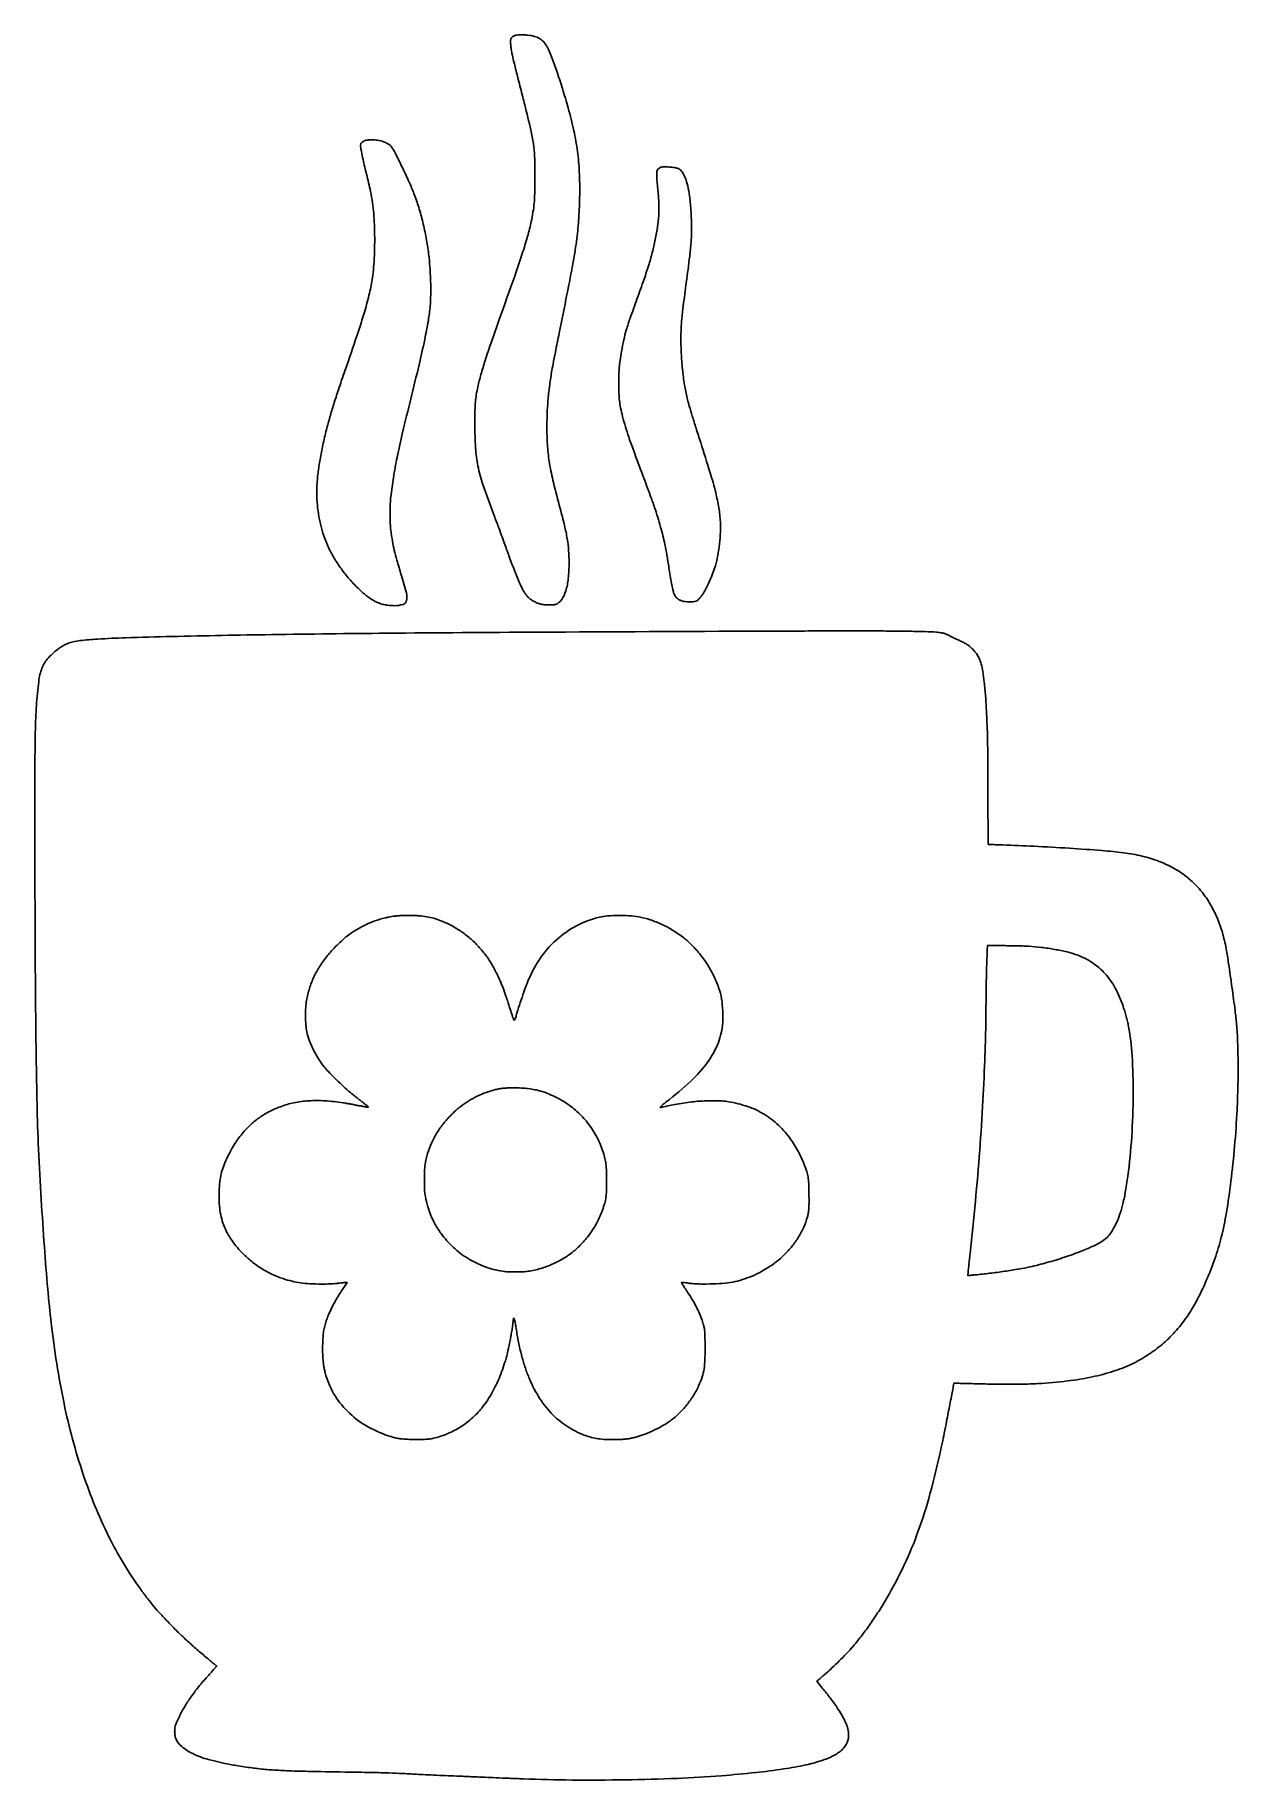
# Model space of a CAD drawing. Extents: x 2529 to 6003, y 1503 to 6543.
import ezdxf

# ---------------------------------------------------------------- set-up
doc = ezdxf.new("R2010")
doc.units = 0

msp = doc.modelspace()

# ---------------------------------------------------------------- linework, layer by layer
for points in [[(3917.085578, 6541.914511, 0.051867), (3912.781841, 6540.5953, 0.052572), (3908.86262, 6538.422963, 0.055385), (3905.672388, 6535.614599, 0.073947), (3903.526234, 6532.414042, 0.047471), (3902.622052, 6529.923079, 0.042586), (3902.161936, 6527.213483, 0.025865), (3902.043834, 6523.449433, 0.005897), (3902.248831, 6517.074804, 0.026193), (3903.45483, 6504.592176, 0.013716), (3906.190456, 6489.220367, 0.008692), (3911.03193, 6467.664435, 0.002316), (3919.499449, 6433.5, 0.000016), (3924.396337, 6414.129687, 0.000008), (3930.645423, 6389.415625, 0.000008), (3937.146355, 6363.708995, 0.000011), (3942.890152, 6341, -0.004001), (3960.672983, 6268.255927, -0.021849), (3968.244543, 6228.4707, -0.027382), (3971.511097, 6192.119482, -0.008608), (3972.475451, 6137.5, -0.004428), (3972.09846, 6092.716016, -0.014109), (3970.738248, 6062.83582, -0.018425), (3967.942421, 6037.649779, -0.013146), (3963.038605, 6009.701232, -0.017239), (3952.715491, 5966.480601, -0.011216), (3937.969154, 5917.308921, -0.006337), (3913.974682, 5846.441089, -0.001263), (3869.18874, 5720.5, 0.002813), (3845.620149, 5653.567004, 0.006439), (3828.792631, 5602.798774, 0.008393), (3816.574338, 5561.913849, 0.013337), (3807.64705, 5526.5, 0.013924), (3803.130459, 5503.318057, 0.020768), (3800.595674, 5482.821819, 0.015746), (3799.375177, 5458.445308, 0.004632), (3799.02796, 5421, 0.014113), (3801.051727, 5349.294824, 0.036599), (3807.728915, 5298.064169, 0.031419), (3822.414403, 5244.076001, 0.008208), (3852.791404, 5159.5, -0.0004), (3866.571912, 5122.937116, -0.001416), (3875.331251, 5099.438269, -0.001402), (3884.000671, 5075.773938, -0.000386), (3897.504958, 5038.5, 0.003673), (3913.097643, 4996.32948, 0.010641), (3924.718758, 4967.467994, 0.015182), (3934.406044, 4946.590067, 0.030649), (3943.509453, 4930.912209, 0.024202), (3949.47215, 4922.832148, 0.036309), (3955.487126, 4916.461974, 0.037587), (3962.19561, 4911.186951, 0.028623), (3970.244613, 4906.427822, 0.027803), (3980.35195, 4901.90018, 0.035173), (3990.144936, 4898.921814, 0.033376), (4000.665159, 4897.243508, 0.021516), (4013, 4896.645484, 0.004631), (4021.487158, 4896.678102, 0.024678), (4026.113692, 4896.967409, 0.039673), (4029.626686, 4897.64704, 0.026888), (4033.492628, 4898.946083, 0.153096), (4049.719286, 4912.115357, 0.070775), (4061.511827, 4936.9137, 0.050983), (4068.787612, 4972.678731, 0.024479), (4071.12444, 5019.5, 0.019734), (4069.784792, 5054.24045, 0.021732), (4065.705846, 5087.656714, 0.017814), (4057.973872, 5125.693117, 0.007813), (4045.160791, 5175.5, -0.007309), (4025.923878, 5249.966581, -0.018385), (4014.713385, 5304.869662, -0.022709), (4008.937996, 5353.073989, -0.018534), (4007.02787, 5405, -0.008904), (4007.808961, 5448.146712, -0.011683), (4010.143342, 5487.484564, -0.011715), (4014.305913, 5526.582397, -0.009036), (4020.611212, 5569, -0.005548), (4024.765104, 5592.258054, -0.00183), (4031.37352, 5626.345053, -0.000933), (4042.439054, 5681.781004, -0.000139), (4064.970373, 5793.410784, 0.004861), (4083.055649, 5887.590725, 0.013271), (4093.422906, 5954.617827, 0.016256), (4099.035933, 6013.896726, 0.011353), (4101.667219, 6081, 0.01599), (4100.648908, 6146.735898, 0.021107), (4095.283787, 6206.405333, 0.020804), (4084.825061, 6266.086322, 0.014854), (4068.386035, 6331.89508, 0.005946), (4051.942612, 6387.733154, 0.007849), (4035.55852, 6438.189211, 0.008433), (4020.467966, 6479.978118, 0.027359), (4008.504027, 6506.905215, 0.053632), (3999.541142, 6520.586204, 0.072457), (3988.623782, 6530.534685, 0.068659), (3974.849209, 6537.311899, 0.042658), (3957.301195, 6541.510869, 0.024005), (3948.073719, 6542.451647, 0.010892), (3935.935968, 6542.837988, 0.01017), (3924.207957, 6542.717145, 0.04081)], [(3485.024244, 6238.396909, 0.030117), (3479.305058, 6236.484232, 0.051361), (3474.853443, 6234.134965, 0.063891), (3471.714177, 6231.404701, 0.102503), (3469.947533, 6228.341025, 0.106255), (3469.107015, 6220.520016, 0.019391), (3471.200759, 6206.023, 0.011841), (3476.0295, 6182.902528, 0.002181), (3486.128165, 6140.524143, -0.005394), (3497.59401, 6090.999376, -0.01746), (3503.695856, 6057.807356, -0.019906), (3507.048548, 6026.617277, -0.008793), (3509.107916, 5985.206763, -0.00883), (3509.676947, 5945.817259, -0.008992), (3508.847002, 5906.670097, -0.009519), (3506.758111, 5870.830005, -0.017419), (3503.484078, 5841.743572, -0.022039), (3494.876278, 5797.225126, -0.013236), (3480.955561, 5745.218116, -0.008946), (3459.049202, 5675.853393, -0.002786), (3423.721474, 5572.5, 0.002469), (3405.082447, 5518.083245, 0.005361), (3391.423805, 5476.072079, 0.006519), (3380.483621, 5439.488441, 0.006448), (3370.459599, 5402.5, 0.009463), (3360.093063, 5358.782369, 0.010931), (3351.920609, 5316.750095, 0.01168), (3346.090997, 5277.329247, 0.015847), (3342.793778, 5241.5, 0.024307), (3342.433829, 5210.121333, 0.019917), (3345.012783, 5176.678556, 0.01971), (3350.295824, 5143.1333, 0.022213), (3358.053215, 5111.439547, 0.02267), (3368.326686, 5081.426047, 0.023632), (3381.151955, 5052.889429, 0.023087), (3396.910584, 5025.096493, 0.019682), (3415.97581, 4997.308116, 0.019981), (3439.745847, 4967.952373, 0.022524), (3464.895575, 4941.788593, 0.024435), (3489.371747, 4920.697074, 0.048857), (3510.929408, 4907.038105, 0.029478), (3523.892695, 4901.431779, 0.032003), (3537.078133, 4897.564973, 0.030831), (3551.080567, 4895.310456, 0.023931), (3566.5, 4894.536634, 0.070972), (3591.480138, 4898.04201, 0.274453), (3601.764766, 4908.994542, 0.118781), (3601.361389, 4931.143404, 0.011107), (3586.340786, 4984, -0.004229), (3573.700625, 5026.260425, -0.013154), (3566.176735, 5055.021358, -0.016025), (3560.989826, 5080.940016, -0.009173), (3556.312896, 5112.5, -0.024939), (3554.850748, 5130.991369, -0.007285), (3554.437768, 5159.529835, -0.007505), (3554.874857, 5188.455695, -0.020117), (3556.322497, 5209, -0.012535), (3563.822963, 5263.955331, -0.01006), (3574.55879, 5322.675672, -0.007664), (3590.338345, 5394.493781, -0.003106), (3613.946305, 5491.884012, 0.002753), (3637.788583, 5589.938494, 0.006612), (3654.090544, 5662.909277, 0.008697), (3664.703552, 5718.339326, 0.022056), (3669.923386, 5759, 0.01763), (3671.534554, 5792.320943, 0.01063), (3671.210218, 5831.873869, 0.010427), (3669.14891, 5872.809672, 0.013212), (3665.459089, 5910.5, 0.014476), (3658.415125, 5956.191259, 0.014089), (3648.686201, 6001.816932, 0.014505), (3636.773703, 6045.321329, 0.018498), (3623.170191, 6084.616795, 0.013465), (3609.195931, 6117.929462, 0.006045), (3589.141317, 6160.95036, 0.004581), (3568.917338, 6202.031441, 0.040377), (3558.391305, 6219.3029, 0.098822), (3549.263879, 6227.733738, 0.052757), (3535.332545, 6234.349043, 0.046903), (3518.270151, 6238.600061, 0.039422), (3499.677641, 6239.934189, 0.013389), (3495.762558, 6239.801228, 0.010951), (3491.587429, 6239.455466, 0.011105), (3487.759393, 6238.967699, 0.028402)], [(4338.001508, 6160.97065, 0.039205), (4334.521567, 6159.944503, 0.051607), (4331.570048, 6158.451763, 0.051331), (4328.974929, 6156.379104, 0.038204), (4326.561789, 6153.616157, 0.138927), (4324.5662, 6148.400999, 0.021605), (4324.051327, 6137.257926, 0.020315), (4324.60363, 6122.596949, 0.010767), (4326.415924, 6104.5, -0.016385), (4329.912767, 6065.12512, -0.02318), (4330.24554, 6029.936885, -0.023315), (4327.323038, 5995.025465, -0.016866), (4320.952882, 5956.5, -0.012848), (4312.497162, 5919.262571, -0.011724), (4301.903801, 5881.344857, -0.009409), (4287.494553, 5837.078512, -0.004233), (4266.998635, 5779.5, 0.003253), (4247.410804, 5724.812188, 0.012615), (4236.353382, 5690.553147, 0.017629), (4228.988349, 5661.914796, 0.01207), (4222.570663, 5628.958207, 0.005949), (4218.375016, 5602.331456, 0.014385), (4216.07686, 5582.543462, 0.014729), (4214.950046, 5562.932835, 0.006523), (4214.563765, 5537, 0.008483), (4215.007364, 5507.657768, 0.020546), (4216.591702, 5486.042913, 0.022378), (4219.84596, 5465.748889, 0.011962), (4225.580059, 5441, 0.010016), (4233.807813, 5411.458272, 0.00975), (4243.281215, 5382.001936, 0.005719), (4257.582415, 5341.84139, 0.001122), (4284.278227, 5270, -0.001253), (4305.650472, 5212.43863, -0.00527), (4318.032241, 5177.709094, -0.007996), (4326.937622, 5150.466285, -0.006797), (4335.484177, 5121.440585, -0.009065), (4341.944728, 5096.619306, -0.00865), (4347.609718, 5071.191107, -0.007197), (4353.207642, 5041.687729, -0.003538), (4359.523434, 5004, 0.002866), (4363.37777, 4980.809255, 0.003498), (4367.259857, 4959.159212, 0.003184), (4370.757383, 4941.050444, 0.020459), (4372.957012, 4931.986281, 0.048885), (4374.774198, 4927.39234, 0.028611), (4377.776098, 4922.287334, 0.028693), (4381.29976, 4917.614934, 0.054347), (4384.717689, 4914.374866, 0.025019), (4386.733089, 4912.995835, 0.013614), (4389.332331, 4911.497861, 0.013536), (4392.064827, 4910.11492, 0.02086), (4394.504395, 4909.08424, 0.053263), (4404.311931, 4906.563266, 0.026563), (4417.093229, 4905.383297, 0.025836), (4429.454981, 4905.540486, 0.083041), (4437.441612, 4907.411157, 0.066848), (4441.722987, 4909.915531, 0.032414), (4446.468014, 4914.1413, 0.028338), (4451.398705, 4919.743264, 0.020438), (4456.265592, 4926.5, 0.027775), (4466.025394, 4943.241012, 0.013208), (4476.787224, 4965.75682, 0.013186), (4486.603421, 4989.429525, 0.021618), (4493.500721, 5010.002504, 0.024278), (4500.48848, 5039.618304, 0.017173), (4505.555621, 5073.414972, 0.017262), (4508.25913, 5107.154125, 0.026242), (4508.052333, 5136.557637, 0.026404), (4503.482819, 5177.077121, 0.019755), (4494.352747, 5221.076834, 0.013265), (4478.407863, 5278.548238, 0.003941), (4451.029166, 5365.5, -0.001474), (4437.715989, 5407.063962, -0.002431), (4426.7408, 5442.27282, -0.002758), (4418.225762, 5470.621648, -0.009019), (4413.036781, 5489.5, -0.021751), (4405.193143, 5526.903547, -0.01373), (4399.155502, 5571.104461, -0.013181), (4395.288058, 5618.198845, -0.013994), (4394.010252, 5664.5, -0.010703), (4394.670593, 5694.786546, -0.012817), (4396.63253, 5723.243198, -0.00785), (4400.793211, 5760.857353, -0.001559), (4409.50183, 5828, 0.001901), (4419.263158, 5903.665519, 0.011117), (4423.359403, 5943.582219, 0.018234), (4424.704897, 5974.447977, 0.011778), (4424.116139, 6010.223591, 0.002737), (4423.122367, 6032.05674, 0.006472), (4422.082463, 6048.307587, 0.007845), (4420.766257, 6062.490422, 0.006559), (4418.935907, 6077.5, 0.021072), (4413.667755, 6107.019772, 0.039012), (4406.55159, 6130.294181, 0.049709), (4397.964638, 6147.030771, 0.13218), (4388.078418, 6155.959994, 0.074771), (4379.253297, 6158.908847, 0.018374), (4364.055685, 6160.995847, 0.019177), (4348.53513, 6161.949662, 0.057917)], [(4623, 4820.925739, 0.000331), (3980.811581, 4818.085529, 0.001004), (3543.766762, 4814.984988, 0.001444), (3212.322924, 4811.010675, 0.002187), (2924, 4805.459448, 0.001864), (2790.268234, 4801.800528, 0.007887), (2710.205083, 4798.046403, 0.011979), (2657.815219, 4793.49881, 0.052479), (2627.5, 4786.865835, 0.02191), (2619.225462, 4783.712658, 0.026822), (2611.815642, 4780.027369, 0.022535), (2603.89899, 4775.061581, 0.009999), (2593.899755, 4767.843013, 0.04999), (2565.214468, 4741.37728, 0.091973), (2548.874812, 4714.259888, 0.060516), (2539.546648, 4675.805227, 0.012149), (2533.003762, 4605.5, 0.008083), (2530.449848, 4556.744872, 0.006123), (2529.168312, 4503.187669, 0.002682), (2528.635705, 4418.849568, 0.000295), (2528.565775, 4225.5, 0.001092), (2529.298037, 3921.979227, 0.001759), (2531.396464, 3663.417434, 0.001946), (2534.617305, 3455.979236, 0.00718), (2539.043079, 3325, 0.002782), (2546.860687, 3179.564478, 0.003332), (2555.895438, 3042.725039, 0.003636), (2565.634664, 2921.037052, 0.006751), (2575.584917, 2822.5, 0.022356), (2612.691575, 2590.866755, 0.030058), (2668.051644, 2385.777372, 0.033229), (2741.525995, 2207.121768, 0.042706), (2833.120145, 2055, 0.006889), (2853.799291, 2027.28993, 0.011054), (2872.276432, 2004.299923, 0.01097), (2891.85387, 1982.025319, 0.006652), (2915.934562, 1956.5, 0.006251), (2943.283793, 1928.969204, 0.007846), (2969.343693, 1904.175057, 0.007808), (2996.273023, 1880.113976, 0.00609), (3026.25, 1854.792282, -0.001359), (3036.503852, 1846.295716, -0.00223), (3045.132433, 1839.040777, -0.000249), (3052.788633, 1832.538331, -0.233966), (3052.966794, 1832.124509, -0.166249), (3052.551983, 1831.093762, -0.001254), (3046.505614, 1824.124336, -0.00363), (3038.485856, 1815.06064, -0.001211), (3026.621503, 1801.910658, 0.014329), (3001.234806, 1772.24412, 0.017122), (2979.118331, 1742.842429, 0.018189), (2960.291715, 1713.74679, 0.021723), (2944.79221, 1685, 0.009108), (2937.499261, 1669.216479, 0.035767), (2933.893829, 1659.124271, 0.049373), (2932.360577, 1650.347419, 0.030421), (2932.219365, 1639.854556, 0.010318), (2932.587592, 1634.447994, 0.023234), (2933.140849, 1630.377722, 0.028017), (2933.987509, 1626.881307, 0.024318), (2935.253283, 1623.328156, 0.122123), (2952.763086, 1599.508237, 0.061918), (2984.285063, 1579.295408, 0.045224), (3030.276064, 1562.187652, 0.020762), (3092.692661, 1547.953424, 0.006114), (3109.868698, 1544.996689, 0.002592), (3132.968562, 1541.433119, 0.002573), (3155.933939, 1538.132775, 0.006701), (3172.5, 1536.064872, 0.010338), (3214.75641, 1532.246836, 0.007876), (3261.157895, 1529.753454, 0.0047), (3326.218672, 1527.896663, 0.001033), (3438, 1525.989003, -0.001176), (3504.321813, 1524.838201, -0.003264), (3550.939055, 1523.615116, -0.004072), (3591.316925, 1521.962628, -0.003002), (3636, 1519.500357, 0.00357), (3649.458114, 1518.774095, 0.00042), (3679.440809, 1517.395962, 0.000527), (3713.545645, 1515.893107, 0.000559), (3747, 1514.49174, -0.000158), (3762.969689, 1513.835619, -0.000131), (3779.946875, 1513.128264, -0.000133), (3795.489945, 1512.472441, -0.00036), (3806.5, 1511.997006, 0.000463), (3828.634303, 1511.045752, 0.000166), (3860.15182, 1509.730981, 0.000151), (3897.596485, 1508.192797, 0.000112), (3939, 1506.513853, 0.008061), (4078.565544, 1503.138165, 0.005962), (4232.994871, 1503.73468, 0.006035), (4383.597186, 1507.930776, 0.009882), (4511, 1515.544165, 0.006431), (4609.977246, 1524.707106, 0.011748), (4690.402387, 1535.11297, 0.014307), (4754.914475, 1546.904093, 0.030462), (4803.771659, 1560.441278, 0.042153), (4839.562794, 1576.230028, 0.084945), (4863.681815, 1595.306953, 0.111125), (4876.136596, 1617.53272, 0.115796), (4877.614214, 1642.604115, 0.017086), (4875.740582, 1651.576437, 0.024353), (4873.42318, 1659.378331, 0.021039), (4870.098438, 1667.714526, 0.009097), (4865.009735, 1678.530224, 0.022255), (4854.953324, 1696.831279, 0.014546), (4841.831974, 1717.032355, 0.012006), (4824.932226, 1740.252188, 0.00658), (4803.183415, 1767.912326), (4786.694176, 1788.324652), (4790.658109, 1791.912326, -0.004246), (4793.126638, 1794.108695, -0.000488), (4798.727211, 1798.997583, -0.000588), (4805.401815, 1804.79876, -0.000479), (4812.561021, 1810.994339, 0.011037), (4829.929159, 1826.678144, 0.005706), (4850.975992, 1847.00377, 0.005679), (4871.242234, 1867.487571, 0.012964), (4885.944696, 1883.5, 0.012414), (4911.095783, 1913.848655, 0.011504), (4935.37558, 1946.175603, 0.011048), (4959.077558, 1980.888918, 0.009487), (4982.494488, 2018.404762, 0.021993), (5033.357648, 2112.611648, 0.023388), (5074.61826, 2209.039116, 0.021344), (5109.583964, 2316.392641, 0.01355), (5141.501158, 2444, 0.002075), (5148.321002, 2475.40407, 0.002606), (5154.3685, 2504.565567, 0.002042), (5161.149584, 2538.865063, 0.000725), (5170.573965, 2587.961189, -0.00053), (5175.020585, 2611.174734, -0.000873), (5178.835147, 2630.790561, -0.000055), (5182.300358, 2648.43511, -0.148928), (5182.527025, 2648.860359, -0.204274), (5182.957197, 2649.03337, -0.000065), (5201.691811, 2648.644737, -0.001084), (5222.51064, 2648.164993, -0.000656), (5247.153814, 2647.511291, 0.003826), (5297.998767, 2646.48504, 0.003727), (5349.298145, 2646.224733, 0.003807), (5394.850346, 2646.679995, 0.011364), (5426, 2647.937054, 0.01398), (5509.863387, 2655.591207, 0.021912), (5581.310433, 2667.326002, 0.025308), (5642.592536, 2683.445658, 0.034844), (5695.50442, 2704.424872, 0.031001), (5741.767139, 2730.249074, 0.033061), (5783.445797, 2761.099834, 0.033156), (5820.58919, 2797.086947, 0.031556), (5853.316186, 2838.240774, 0.02999), (5882.82773, 2886.507892, 0.019654), (5911.163168, 2945.240313, 0.019117), (5935.83321, 3008.47429, 0.022043), (5954.320104, 3070.5, 0.020228), (5969.173387, 3141.886951, 0.010367), (5982.293382, 3232.394479, 0.009639), (5992.867173, 3333.751837, 0.008692), (5999.959461, 3439, 0.007087), (6002.336303, 3505.497968, 0.006908), (6002.855615, 3572.606246, 0.007255), (6001.575015, 3634.802766, 0.012854), (5998.458282, 3686, 0.010433), (5994.28545, 3724.71358, 0.002166), (5985.240558, 3792.541251, 0.00229), (5975.520628, 3860.783801, 0.008326), (5968.42612, 3904, 0.025919), (5957.442364, 3950.660107, 0.030061), (5942.095659, 3993.617573, 0.031508), (5922.488402, 4032.580922, 0.035153), (5898.762964, 4067.297812, 0.018644), (5890.213721, 4077.303673, 0.009407), (5878.742151, 4089.297304, 0.009404), (5866.853859, 4100.825491, 0.019063), (5857, 4109.348302, 0.040173), (5818.443057, 4135.42587, 0.036324), (5774.919194, 4156.009193, 0.034071), (5726.174505, 4171.142145, 0.027185), (5672, 4180.918911, 0.011416), (5609.943438, 4187.230476, 0.00348), (5515.762531, 4193.982339, 0.003584), (5414.095419, 4199.828579, 0.00507), (5323.5, 4203.46634, -0.001064), (5315.372799, 4203.727471, -0.000864), (5306.662013, 4204.040971, -0.000872), (5298.635144, 4204.357769, -0.002271), (5292.860044, 4204.622073), (5281.220088, 4205.207782), (5280.699602, 4352.353891, 0.000624), (5280.255019, 4445.244157, 0.003003), (5279.618124, 4498.137986, 0.004627), (5278.486556, 4539.576222, 0.00329), (5276.482791, 4586, 0.005313), (5273.599328, 4633.726992, 0.009163), (5270.050815, 4673.360878, 0.010671), (5265.967549, 4704.847772, 0.032182), (5261.358889, 4725.987963, 0.032008), (5256.810373, 4738.725435, 0.033665), (5250.736809, 4750.556303, 0.033855), (5243.166253, 4761.404913, 0.033164), (5234.152296, 4771.212435, 0.019581), (5226.659849, 4777.811384, 0.029609), (5219.607122, 4782.886083, 0.024419), (5211.06888, 4787.725993, 0.008909), (5198.546315, 4793.760301, -0.001937), (5191.384346, 4797.089239, -0.001245), (5183.101105, 4801.003642, -0.001251), (5175.013083, 4804.875291, -0.002349), (5168.5, 4808.050872, 0.006637), (5160.789593, 4811.728725, 0.020459), (5155.449235, 4813.92947, 0.026699), (5150.780241, 4815.35635, 0.019854), (5145.5, 4816.445985, 0.024169), (5130.193875, 4818.221324, 0.007803), (5107.391509, 4819.397582, 0.005006), (5073.549098, 4820.275022, 0.001265), (5018.5, 4821.011559, 0.001191), (4953.006222, 4821.566031, 0.001575), (4893.34417, 4821.741019, 0.00079), (4808.907171, 4821.589239, 0.000095)], [(3638, 3998.97503, -0.02283), (3660.095101, 3996.286773, -0.027965), (3680.379089, 3991.694611, -0.026582), (3700.836366, 3984.648425, -0.01766), (3723.5, 3974.522713, -0.029502), (3753.654751, 3957.477697, -0.029973), (3781.426793, 3937.084033, -0.029751), (3806.748743, 3913.361183, -0.028131), (3829.585493, 3886.372559, -0.012534), (3838.343068, 3874.130054, -0.013627), (3846.225595, 3861.795045, -0.012686), (3853.88372, 3848.295112, -0.008504), (3861.979298, 3832.5, -0.010513), (3871.926994, 3811.125879, -0.012691), (3880.327404, 3790.642404, -0.010396), (3888.871072, 3766.719701, -0.00429), (3899.483883, 3734, 0.00158), (3905.549301, 3714.948906, 0.008882), (3909.003758, 3704.835698, 0.009196), (3911.422504, 3698.511787, 0.219775), (3912.773221, 3697.24226, 0.384587), (3913.88494, 3697.728818, 0.014054), (3915.813814, 3702.344405, 0.020365), (3917.779456, 3708.13948, 0.015014), (3919.497185, 3714.695115, -0.022874), (3922.798471, 3726.532453, -0.002013), (3932.632301, 3756.034651, -0.002753), (3942.742971, 3785.430315, -0.010132), (3949.61371, 3803.848814, -0.052411), (3985.601222, 3872.632119, -0.060958), (4033.606573, 3928.649595, -0.063244), (4092.035422, 3969.851578, -0.063758), (4158.751557, 3995.003495, -0.038001), (4182.166886, 3998.715318, -0.019173), (4212.05051, 3999.998248, -0.018802), (4243.499767, 3998.958886, -0.024677), (4272.021978, 3995.520289, -0.036102), (4305.270113, 3987.331159, -0.029957), (4339.206727, 3974.028995, -0.029365), (4372.041046, 3956.423782, -0.030917), (4402, 3935.364287, -0.017167), (4411.559706, 3927.166646, -0.007651), (4423.602462, 3915.755455, -0.007669), (4435.352949, 3903.917243, -0.016195), (4444.017323, 3894.312171, -0.03064), (4467.810019, 3862.376349, -0.029325), (4487.904804, 3827.31333, -0.030547), (4502.902612, 3791.909345, -0.044109), (4511.357076, 3759, -0.020343), (4513.584097, 3740.929455, -0.011995), (4514.844168, 3719.211168, -0.011976), (4515.05612, 3698.048767, -0.026636), (4513.974337, 3681.973766, -0.068096), (4499.451437, 3626.587007, -0.060635), (4470.196324, 3574.71755, -0.047529), (4422.589382, 3521.482641, -0.021848), (4351.5, 3461.303424, 0.004542), (4342.926964, 3454.541062, 0.015743), (4337.562504, 3449.944703, 0.015587), (4334.167876, 3446.645829, 0.409282), (4334.177632, 3445.489035, 0.241042), (4334.640135, 3445.339689, 0.003428), (4337.599587, 3445.840322, 0.00861), (4341.073644, 3446.514407, 0.00546), (4345.098242, 3447.413507, -0.009404), (4365.760798, 3451.858769, -0.006898), (4388.829267, 3456.039953, -0.006699), (4412.873509, 3459.72585, -0.007142), (4436.5, 3462.680999, -0.019467), (4455.21565, 3464.016172, -0.006687), (4482.377559, 3464.530045, -0.006097), (4509.043367, 3464.352689, -0.030176), (4524, 3463.165965, -0.042068), (4580.126366, 3450.40271, -0.052698), (4628.99827, 3428.987825, -0.054235), (4671.207915, 3398.428502, -0.048841), (4707.533394, 3358.5, -0.019219), (4719.354847, 3341.299884, -0.015719), (4730.682826, 3322.066601, -0.015387), (4741.041807, 3301.677073, -0.016121), (4749.956503, 3281, -0.016486), (4757.215367, 3260.599668, -0.036984), (4761.03992, 3244.622061, -0.029657), (4762.916807, 3226.23399, -0.007443), (4763.746958, 3196.094254, -0.004179), (4763.860509, 3169.640275, -0.015127), (4763.282909, 3152.815802, -0.023237), (4761.89945, 3140.407418, -0.03115), (4759.432143, 3129.362595, -0.033377), (4748.485104, 3099.26016, -0.033923), (4733.679599, 3071.051931, -0.033157), (4714.849136, 3044.53265, -0.02906), (4691.882383, 3019.472763, -0.025648), (4669.914479, 3000.222338, -0.024326), (4645.711517, 2982.956884, -0.024133), (4619.744353, 2967.99454, -0.024258), (4592.5, 2955.632218, -0.025161), (4564.27948, 2946.055557, -0.029576), (4536.713418, 2939.957462, -0.025932), (4505.79252, 2936.644827, -0.013488), (4467, 2935.562277, -0.002052), (4447.733172, 2935.62353, -0.009436), (4436.569354, 2935.915566, -0.014352), (4427.807031, 2936.562763, -0.010403), (4418.095448, 2937.765664, 0.003909), (4407.787288, 2939.178616, 0.014004), (4401.173606, 2939.844865, 0.012848), (4396.700435, 2940.053909, 0.420379), (4396, 2939.368034, 0.137454), (4396.354307, 2938.103566, 0.003277), (4399.599017, 2932.846155, 0.004369), (4404.649844, 2924.935571, 0.000813), (4414.078809, 2910.5, -0.009427), (4428.291087, 2887.900265, -0.016331), (4439.117166, 2868.539658, -0.01846), (4447.698524, 2850.325383, -0.017833), (4455.020395, 2831.318974, -0.015306), (4459.770677, 2816.040487, -0.036626), (4462.099683, 2804.40837, -0.024405), (4463.1853, 2790.073724, -0.0038), (4463.730687, 2761.655915, -0.009686), (4463.398565, 2718.975892, -0.031521), (4460.852906, 2690.821632, -0.040942), (4455.235223, 2667.361575, -0.027014), (4445.178141, 2641.5, -0.036165), (4428.975903, 2611.643498, -0.03169), (4407.976097, 2583.013782, -0.031565), (4383.428052, 2557.150977, -0.035088), (4356.62742, 2535.557282, -0.031379), (4337.236105, 2523.792568, -0.014763), (4310.872099, 2510.957337, -0.014781), (4283.628321, 2499.631511, -0.029462), (4261.364683, 2492.60972, -0.015055), (4249.101403, 2489.9124, -0.017445), (4237.28466, 2488.108229, -0.015199), (4224.101215, 2486.968642, -0.007764), (4207.5, 2486.299227, -0.014285), (4181.878191, 2486.396472, -0.022984), (4160.111704, 2488.104802, -0.025716), (4140.506376, 2491.585434, -0.026237), (4121.495482, 2497.043583, -0.056308), (4069.494279, 2521.814127, -0.05698), (4024.557986, 2557.479545, -0.054044), (3986.937288, 2604.183408, -0.042549), (3956.630426, 2661.684449, -0.018646), (3944.809682, 2692.830641, -0.016248), (3934.736897, 2726.225316, -0.015065), (3926.191521, 2762.66766, -0.011495), (3918.968372, 2803, 0.001853), (3917.732593, 2810.759794, 0.002321), (3916.52642, 2817.946875, 0.001865), (3915.46393, 2823.968532, 0.018105), (3914.912227, 2826.5, 0.006274), (3913.629538, 2831.257797, 0.018931), (3912.593064, 2834.452272, 0.020019), (3911.713714, 2836.581634, 0.29274), (3911.06038, 2837, 0.350066), (3910.724048, 2836.731637, 0.009136), (3910.305262, 2834.723437, 0.015391), (3909.910334, 2832.221219, 0.009419), (3909.591427, 2829.25, -0.012016), (3908.429974, 2818.934038, -0.003883), (3906.22511, 2803.718957, -0.003953), (3903.581866, 2787.296324, -0.005348), (3900.917134, 2772.5, -0.022746), (3886.981497, 2714.13141, -0.029589), (3868.707894, 2662.309481, -0.032095), (3845.982129, 2616.70873, -0.037935), (3818.687721, 2577.01226, -0.02551), (3805.208197, 2561.925176, -0.017995), (3788.639014, 2546.345884, -0.017957), (3770.932167, 2531.947243, -0.024821), (3754, 2520.433395, -0.023226), (3737.116361, 2511.185702, -0.016712), (3717.500089, 2502.396523, -0.016789), (3697.501541, 2495.000242, -0.024775), (3679.473067, 2489.988869, -0.030066), (3666.573224, 2487.887609, -0.013991), (3649.657128, 2486.644102, -0.012724), (3630.190649, 2486.255676, -0.010269), (3609.282046, 2486.800134, -0.007945), (3590.212748, 2487.992799, -0.023728), (3577.245317, 2489.632773, -0.025612), (3565.035314, 2492.42043, -0.010554), (3548.805594, 2497.383715, -0.054277), (3484.314559, 2526.675301, -0.062461), (3430.928948, 2568.069262, -0.065216), (3391.214085, 2619.63997, -0.068427), (3366.904659, 2678.887365, -0.011645), (3364.149268, 2690.685709, -0.016099), (3362.267921, 2701.392169, -0.014235), (3360.930278, 2713.149758, -0.006722), (3359.841166, 2728.384017, -0.014376), (3359.294734, 2747.108212, -0.010537), (3359.723895, 2767.888561, -0.010684), (3360.974498, 2787.684939, -0.021672), (3362.962784, 2803.15867, -0.026533), (3366.262925, 2817.631793, -0.018464), (3371.443592, 2833.57606, -0.016408), (3378.507079, 2851.062464, -0.011618), (3387.523865, 2870.217878, -0.005727), (3394.366767, 2883.535757, -0.012665), (3399.958192, 2893.498689, -0.011005), (3406.51, 2903.977913, -0.003383), (3416.847513, 2919.5), (3430.363469, 2939.5), (3426.075765, 2939.812676, 0.036541), (3423.484851, 2939.812016, 0.004829), (3418.011515, 2939.356897, 0.00558), (3411.522369, 2938.681039, 0.004654), (3404.64403, 2937.822013, -0.008523), (3394.179374, 2936.597252, -0.013026), (3385.066149, 2935.927011, -0.009513), (3374.089164, 2935.615856, -0.0025), (3356.5, 2935.540003, -0.011923), (3322.778371, 2936.367469, -0.022613), (3295.736701, 2938.905876, -0.025235), (3271.099425, 2943.625515, -0.019914), (3245, 2951.117893, -0.028334), (3214.105837, 2963.315396, -0.029862), (3185.346092, 2978.743872, -0.029261), (3158.116867, 2997.799226, -0.025098), (3131.798901, 3020.84888, -0.048015), (3096.761948, 3061.996285, -0.062789), (3073.792091, 3105.690154, -0.06181), (3062.155109, 3154.268728, -0.044668), (3060.907718, 3210, -0.016049), (3063.624992, 3237.359183, -0.031951), (3067.841021, 3258.708591, -0.031932), (3074.744637, 3279.35468, -0.016011), (3085.93027, 3304.5, -0.012514), (3096.295434, 3324.625294, -0.017118), (3106.685289, 3342.161993, -0.018139), (3117.724894, 3358.114161, -0.017411), (3130.036796, 3373.449937, -0.030371), (3152.98928, 3397.02575, -0.033301), (3177.967539, 3416.875657, -0.032668), (3205.797982, 3433.543035, -0.027215), (3237.287408, 3447.600603, -0.040883), (3276.5369, 3459.045966, -0.03498), (3319.240066, 3464.719485, -0.031724), (3366.26057, 3464.659664, -0.022765), (3418.5, 3458.878356, -0.003975), (3425.19688, 3457.772228, -0.001259), (3435.171875, 3456.017198, -0.001257), (3446.283777, 3454.004454, -0.001397), (3457, 3452.004585, 0.000878), (3467.13082, 3450.103093, 0.00112), (3476.478125, 3448.387315, 0.000869), (3484.321525, 3446.979826, 0.00941), (3487.5, 3446.476662, 0.002892), (3490.93223, 3446.019568, 0.134901), (3491.624494, 3446.11823, 0.507914), (3491.707863, 3446.489081, 0.016758), (3490.5, 3447.779667, 0.026233), (3489.001685, 3449.127375, 0.000832), (3482.625, 3454.267225, 0.001612), (3475.074375, 3460.292668, 0.001117), (3466.5, 3467.058791, -0.001827), (3457.345055, 3474.304155, -0.001705), (3448.030098, 3481.783782, -0.001698), (3439.801332, 3488.483853, -0.00581), (3434.517356, 3492.919787, -0.009966), (3415.07395, 3510.317307, -0.00763), (3394.496934, 3530.07598, -0.007646), (3375.981748, 3548.975231, -0.02047), (3363.572107, 3563.15542, -0.030468), (3347.229607, 3586.189969, -0.024114), (3332.374277, 3612.87769, -0.024618), (3320.59893, 3639.935034, -0.040012), (3313.645857, 3664, -0.03347), (3311.05885, 3683.136591, -0.014823), (3310.094621, 3708.625466, -0.014866), (3310.649057, 3734.334574, -0.030702), (3312.908368, 3754.300993, -0.031947), (3321.360325, 3789.150586, -0.033132), (3334.1061, 3822.20364, -0.032591), (3351.327658, 3853.769241, -0.028915), (3373.147382, 3884.177414, -0.01947), (3384.644256, 3897.307868, -0.008307), (3400.980822, 3913.997417, -0.008192), (3417.648382, 3929.937391, -0.022861), (3430.011547, 3940.371688, -0.025816), (3455.282086, 3957.79614, -0.026673), (3481.946663, 3972.318116, -0.026529), (3510.144603, 3983.985615, -0.024945), (3540, 3992.875192, -0.007114), (3550.101684, 3995.190272, -0.012544), (3558.513224, 3996.772874, -0.012701), (3566.921431, 3997.919076, -0.00752), (3577, 3998.879871, -0.013351), (3590.23819, 3999.586176, -0.006261), (3607.389287, 3999.827699, -0.006266), (3624.587085, 3999.639002, -0.01298)], [(5398.5, 3911.023438, -0.015975), (5435.155834, 3907.661233, -0.013761), (5473.405258, 3901.843854, -0.014218), (5508.942082, 3894.384975, -0.026838), (5537.010973, 3886.039851, -0.059756), (5581.612639, 3863.829714, -0.064198), (5618.506994, 3832.142964, -0.059767), (5648.137134, 3790.069816, -0.042238), (5671.187634, 3737, -0.009281), (5675.50736, 3723.363211, -0.00729), (5679.697756, 3708.433206, -0.007298), (5683.444748, 3693.411764, -0.009397), (5686.425416, 3679.5, -0.034206), (5696.950347, 3594.978002, -0.015041), (5699.817404, 3482.218647, -0.014683), (5695.680118, 3360.663096, -0.017721), (5684.410535, 3247, -0.009655), (5677.097109, 3199.753259, -0.019411), (5669.171031, 3162.873914, -0.023819), (5659.77999, 3132.314543, -0.029043), (5648.023746, 3104.80375, -0.029045), (5636.485459, 3084.651173, -0.054995), (5624.618287, 3070.212131, -0.05407), (5609.748936, 3058.553772, -0.027153), (5588.81113, 3047.044244, -0.0199), (5549.374743, 3029.972996, -0.01215), (5501.619165, 3012.841417, -0.011815), (5450.832886, 2997.325471, -0.013868), (5402, 2985.108602, -0.012103), (5370.141256, 2978.875528, -0.005801), (5328.978877, 2972.342551, -0.005699), (5285.261569, 2966.431398, -0.007362), (5245, 2962.054928, 0.000544), (5240.201584, 2961.59944, 0.000508), (5235.293753, 2961.123136, 0.000506), (5230.935912, 2960.691282, 0.001736), (5228.106393, 2960.398064), (5222.712786, 2959.820202), (5223.399062, 2969.660101, -0.007544), (5223.917453, 2975.764384, -0.000838), (5225.334652, 2989.681405, -0.00102), (5227.083034, 3006.240014, -0.000826), (5229.024598, 3024, 0.004414), (5244.317624, 3173.835429, 0.004555), (5256.78907, 3322.35755, 0.004723), (5266.119361, 3465.221024, 0.005901), (5271.961059, 3598, -0.000477), (5272.388563, 3610.903138, -0.000498), (5272.834909, 3623.625, -0.000478), (5273.242182, 3634.620562, -0.002192), (5273.512601, 3641, 0.007792), (5273.761688, 3648.990025, 0.000341), (5274.17728, 3676.88125, 0.000578), (5274.609398, 3709.961178, 0.000412), (5275.019842, 3747, -0.00069), (5275.670162, 3802.886809, -0.002689), (5276.306017, 3837.453922, -0.003701), (5277.201214, 3866.162166, -0.00239), (5278.642959, 3899.395877), (5279.312348, 3913.291754), (5329.906174, 3912.693921, -0.001526), (5350.596037, 3912.386304, -0.001608), (5370.925564, 3911.95661, -0.001536), (5388.454851, 3911.475839, -0.007258)], [(3895.5, 3501.839911, 0.011336), (3883.258404, 3501.022827, 0.017166), (3872.66636, 3499.706436, 0.016887), (3862.063098, 3497.648011, 0.010497), (3849.772272, 3494.555317, 0.028172), (3825.083699, 3486.268698, 0.023561), (3799.922667, 3474.81225, 0.023392), (3775.744809, 3460.931611, 0.026514), (3754, 3445.376525, 0.020251), (3743.739422, 3436.477315, 0.008529), (3730.65627, 3423.739664, 0.00855), (3717.969705, 3410.514662, 0.01942), (3708.956028, 3400, 0.02985), (3689.466591, 3372.124904, 0.031842), (3673.894727, 3342.706061, 0.032518), (3662.46009, 3312.155964, 0.034252), (3655.318507, 3280.903826, 0.031475), (3653.911874, 3265.863009, 0.006155), (3653.421878, 3238.660862, 0.006239), (3653.60638, 3211.433173, 0.030082), (3654.834359, 3196, 0.031815), (3661.027242, 3165.936878, 0.029818), (3671.084075, 3136.225585, 0.029677), (3684.661057, 3107.780966, 0.030768), (3701.365305, 3081.5, 0.048432), (3736.958772, 3041.28367, 0.04978), (3779.31897, 3009.078903, 0.049773), (3827.214509, 2985.878106, 0.048392), (3879.202928, 2972.33043, 0.029582), (3894.131777, 2970.846634, 0.00998), (3916, 2970.410096, 0.00998), (3937.868223, 2970.846634, 0.029582), (3952.797072, 2972.33043, 0.03078), (3988.623292, 2980.332559, 0.032474), (4022.540593, 2992.568187, 0.032968), (4054.113766, 3008.887547, 0.033941), (4082.946362, 3029.074522, 0.017222), (4091.720491, 3036.663862, 0.008451), (4102.382796, 3046.888834, 0.008457), (4112.794647, 3057.572444, 0.015645), (4120.823965, 3066.647868, 0.024858), (4134.329341, 3084.661716, 0.019987), (4147.062932, 3105.261692, 0.019733), (4158.292864, 3127.140276, 0.022216), (4167.286918, 3149, 0.016162), (4173.876587, 3169.320485, 0.034062), (4177.382592, 3185.517696, 0.028163), (4179.015413, 3203.865266, 0.008007), (4179.486076, 3232.5, 0.007784), (4179.052524, 3261.124634, 0.021156), (4177.573274, 3281.347613, 0.027057), (4174.67332, 3298.300285, 0.022648), (4169.825624, 3315.897742, 0.040721), (4152.142233, 3358.254004, 0.042519), (4128.039942, 3396.537834, 0.04271), (4097.920569, 3430.042974, 0.041849), (4062.352169, 3458.195895, 0.02305), (4041.996629, 3470.392212, 0.01969), (4019.521677, 3481.369339, 0.02019), (3997.07347, 3490.194858, 0.030466), (3976.847318, 3495.864522, 0.019671), (3958.384528, 3499.091783, 0.015099), (3938.017275, 3501.207735, 0.014591), (3916.732597, 3502.147941, 0.014737)]]:
    msp.add_lwpolyline(points, format="xyb", close=True)

doc.saveas('drawing.dxf')
